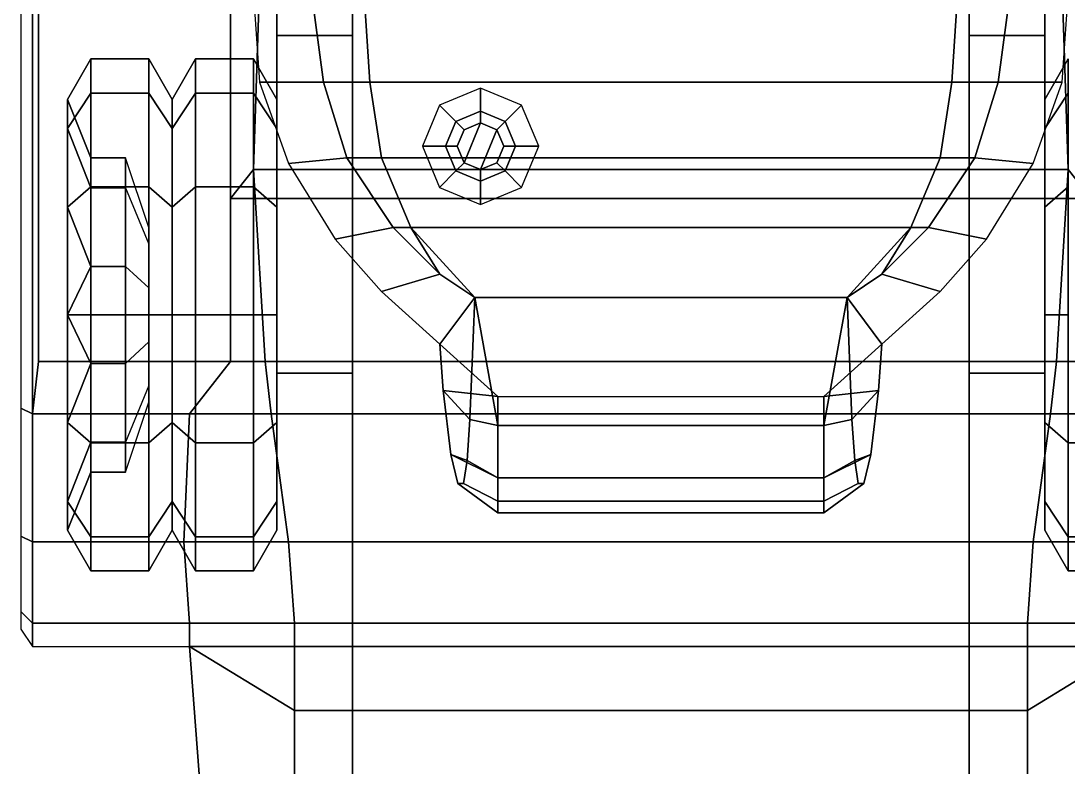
# Model space of a CAD drawing. Header units: millimetres. Extents: x -5 to 5.1, y -6 to 7.
# Drawn here: x -1.1 to 0.7, y 0.043 to 1.325 of the extents above; entities that cross this region are included whole.
import ezdxf

# ---------------------------------------------------------------- set-up
doc = ezdxf.new("R2010")
doc.units = ezdxf.units.MM
doc.header["$MEASUREMENT"] = 0
for name, color, linetype in [('fenders', 6, 'Continuous'), ('lower_hull', 5, 'Continuous'), ('suspension', 6, 'Continuous'), ('turret', 2, 'Continuous'), ('wheels', 2, 'Continuous')]:
    doc.layers.add(name, color=color, linetype=linetype)

msp = doc.modelspace()

# ---------------------------------------------------------------- linework, layer by layer
for points in [[(-1.08, 1.94, 1.14), (-1.08, 0.65, 1.14), (-1.07, 0.74, 1.44), (-1.07, 1.85, 1.44)], [(-1.07, 1.85, 1.44), (-1.07, 0.74, 1.44), (-0.74, 0.74, 1.44), (-0.74, 1.72, 1.44)], [(-0.74, 1.72, 1.44), (-0.74, 1.02, 1.44), (-0.7, 1.07, 1.66), (-0.68, 1.68, 1.66)], [(0.7, 1.07, 1.66), (0.74, 1.02, 1.44), (0.74, 1.72, 1.44), (0.68, 1.68, 1.66)], [(-0.68, 1.68, 1.66), (-0.7, 1.07, 1.66), (0.7, 1.07, 1.66), (0.68, 1.68, 1.66)], [(-0.7, 1.07, 1.66), (-0.74, 1.02, 1.44), (-0.74, 0.74, 1.44), (-0.68, 0.74, 1.66)], [(0.68, 0.74, 1.66), (0.7, 1.07, 1.66), (-0.7, 1.07, 1.66), (-0.68, 0.74, 1.66)], [(0.74, 0.74, 1.44), (0.74, 1.02, 1.44), (0.7, 1.07, 1.66), (0.68, 0.74, 1.66)], [(-1.07, 0.74, 1.44), (-1.08, 0.65, 1.14), (-0.81, 0.65, 1.14), (-0.74, 0.74, 1.44)], [(-0.74, 0.74, 1.44), (-0.81, 0.65, 1.14), (-0.67, 0.65, 1.66), (-0.68, 0.74, 1.66)], [(-0.68, 0.74, 1.66), (-0.67, 0.65, 1.66), (0.67, 0.65, 1.66), (0.68, 0.74, 1.66)], [(0.67, 0.65, 1.66), (0.81, 0.65, 1.14), (0.74, 0.74, 1.44), (0.68, 0.74, 1.66)], [(-0.67, 0.65, 1.66), (-0.81, 0.65, 1.14), (-0.82, 0.43, 0.96), (-0.64, 0.43, 1.79)], [(0.64, 0.43, 1.79), (0.67, 0.65, 1.66), (-0.67, 0.65, 1.66), (-0.64, 0.43, 1.79)], [(0.82, 0.43, 0.96), (0.81, 0.65, 1.14), (0.67, 0.65, 1.66), (0.64, 0.43, 1.79)], [(-0.64, 0.43, 1.79), (-0.82, 0.43, 0.96), (-0.81, 0.29, 0.96), (-0.63, 0.29, 1.83)], [(0.63, 0.29, 1.83), (0.64, 0.43, 1.79), (-0.64, 0.43, 1.79), (-0.63, 0.29, 1.83)], [(0.81, 0.29, 0.96), (0.82, 0.43, 0.96), (0.64, 0.43, 1.79), (0.63, 0.29, 1.83)], [(-0.63, 0.29, 1.83), (-0.81, 0.29, 0.96), (-0.81, 0.25, 0.96), (-0.63, 0.25, 1.83)], [(0.63, 0.25, 1.83), (0.63, 0.29, 1.83), (-0.63, 0.29, 1.83), (-0.63, 0.25, 1.83)], [(0.81, 0.25, 0.96), (0.81, 0.29, 0.96), (0.63, 0.29, 1.83), (0.63, 0.25, 1.83)], [(-0.63, 0.14, 1.83), (-0.81, 0.25, 0.96), (-0.77, -0.28, 0.96), (-0.63, -0.28, 1.79)], [(-0.63, 0.25, 1.83), (-0.81, 0.25, 0.96), (-0.81, 0.25, 0.96), (-0.63, 0.14, 1.83)], [(0.63, 0.14, 1.83), (0.63, 0.25, 1.83), (-0.63, 0.25, 1.83), (-0.63, 0.14, 1.83)], [(0.77, -0.28, 0.96), (0.81, 0.25, 0.96), (0.63, 0.14, 1.83), (0.63, -0.28, 1.79)], [(0.81, 0.25, 0.96), (0.81, 0.25, 0.96), (0.63, 0.25, 1.83), (0.63, 0.14, 1.83)], [(0.63, -0.28, 1.79), (0.63, 0.14, 1.83), (-0.63, 0.14, 1.83), (-0.63, -0.28, 1.79)]]:
    msp.add_3dface(points)
at = {"layer": 'fenders'}
for points in [[(-1.08, 0.65, 1.14), (-1.08, 1.94, 1.14), (-1.1, 1.94, 1.13), (-1.1, 0.66, 1.13)], [(-1.08, 0.43, 0.96), (-1.08, 0.65, 1.14), (-1.1, 0.66, 1.13), (-1.1, 0.44, 0.94)], [(-0.82, 0.43, 0.96), (-0.81, 0.65, 1.14), (-1.08, 0.65, 1.14), (-1.08, 0.43, 0.96)], [(-1.08, 0.29, 0.85), (-1.08, 0.43, 0.96), (-1.1, 0.44, 0.94), (-1.1, 0.31, 0.83)], [(-0.81, 0.29, 0.85), (-0.82, 0.43, 0.96), (-1.08, 0.43, 0.96), (-1.08, 0.29, 0.85)], [(-1.08, 0.25, 0.54), (-1.08, 0.29, 0.85), (-1.1, 0.31, 0.83), (-1.1, 0.28, 0.54)], [(-0.81, 0.25, 0.54), (-0.81, 0.29, 0.85), (-1.08, 0.29, 0.85), (-1.08, 0.25, 0.54)]]:
    msp.add_3dface(points, dxfattribs=at)
at = {"layer": 'lower_hull'}
for points in [[(-0.74, 1.72, 1.14), (-0.53, 1.72, 0.54), (-0.53, 1.02, 0.54), (-0.74, 1.02, 1.14)], [(-0.53, 1.02, 0.54), (-0.53, 1.72, 0.54), (0.53, 1.72, 0.54), (0.53, 1.02, 0.54)], [(0.53, 1.02, 0.54), (0.53, 1.72, 0.54), (0.74, 1.72, 1.14), (0.74, 1.02, 1.14)], [(-0.74, 1.02, 1.14), (-0.53, 1.02, 0.54), (-0.53, 0.74, 0.54), (-0.74, 0.74, 1.14)], [(-0.53, 0.74, 0.54), (-0.53, 1.02, 0.54), (0.53, 1.02, 0.54), (0.53, 0.74, 0.54)], [(0.53, 0.74, 0.54), (0.53, 1.02, 0.54), (0.74, 1.02, 1.14), (0.74, 0.74, 1.14)], [(-0.53, 0.74, 0.54), (-0.53, 0.65, 0.54), (-0.81, 0.65, 1.14), (-0.74, 0.74, 1.14)], [(0.53, 0.74, 0.54), (0.53, 0.65, 0.54), (-0.53, 0.65, 0.54), (-0.53, 0.74, 0.54)], [(0.81, 0.65, 1.14), (0.53, 0.65, 0.54), (0.53, 0.74, 0.54), (0.74, 0.74, 1.14)], [(-0.81, 0.65, 1.14), (-0.53, 0.65, 0.54), (-0.53, 0.43, 0.54), (-0.82, 0.43, 0.96)], [(-0.53, 0.43, 0.54), (-0.53, 0.65, 0.54), (0.53, 0.65, 0.54), (0.53, 0.43, 0.54)], [(0.53, 0.43, 0.54), (0.53, 0.65, 0.54), (0.81, 0.65, 1.14), (0.82, 0.43, 0.96)], [(-0.82, 0.43, 0.96), (-0.53, 0.43, 0.54), (-0.53, 0.29, 0.54), (-0.81, 0.29, 0.96)], [(-0.53, 0.29, 0.54), (-0.53, 0.43, 0.54), (0.53, 0.43, 0.54), (0.53, 0.29, 0.54)], [(0.53, 0.29, 0.54), (0.53, 0.43, 0.54), (0.82, 0.43, 0.96), (0.81, 0.29, 0.96)], [(-0.81, 0.29, 0.96), (-0.53, 0.29, 0.54), (-0.53, 0.25, 0.54), (-0.81, 0.25, 0.96)], [(-0.53, 0.25, 0.54), (-0.53, 0.29, 0.54), (0.53, 0.29, 0.54), (0.53, 0.25, 0.54)], [(0.53, 0.25, 0.54), (0.53, 0.29, 0.54), (0.81, 0.29, 0.96), (0.81, 0.25, 0.96)], [(-0.81, 0.25, 0.96), (-0.53, 0.25, 0.54), (-0.53, -0.28, 0.46), (-0.77, -0.28, 0.96)], [(-0.53, -0.28, 0.46), (-0.53, 0.25, 0.54), (0.53, 0.25, 0.54), (0.53, -0.28, 0.46)], [(0.53, -0.28, 0.46), (0.53, 0.25, 0.54), (0.81, 0.25, 0.96), (0.77, -0.28, 0.96)]]:
    msp.add_3dface(points, dxfattribs=at)
at = {"layer": 'suspension'}
for points in [[(-0.53, 1.3, 0.63), (-0.53, 1.88, 0.48), (-0.66, 1.88, 0.48), (-0.66, 1.3, 0.63)], [(-0.66, 1.88, 0.48), (-0.66, 1.88, 0.37), (-0.66, 1.3, 0.33), (-0.66, 1.3, 0.63)], [(-0.66, 1.3, 0.33), (-0.66, 1.88, 0.37), (-0.53, 1.88, 0.37), (-0.53, 1.3, 0.33)], [(0.66, 1.3, 0.63), (0.66, 1.88, 0.48), (0.53, 1.88, 0.48), (0.53, 1.3, 0.63)], [(0.53, 1.3, 0.33), (0.53, 1.88, 0.37), (0.66, 1.88, 0.37), (0.66, 1.3, 0.33)], [(0.66, 1.3, 0.33), (0.66, 1.88, 0.37), (0.66, 1.88, 0.48), (0.66, 1.3, 0.63)], [(-0.66, 1.3, 0.63), (-0.66, 0.72, 0.48), (-0.53, 0.72, 0.48), (-0.53, 1.3, 0.63)], [(-0.66, 1.3, 0.33), (-0.66, 0.72, 0.37), (-0.66, 0.72, 0.48), (-0.66, 1.3, 0.63)], [(-0.53, 1.3, 0.33), (-0.53, 0.72, 0.37), (-0.66, 0.72, 0.37), (-0.66, 1.3, 0.33)], [(0.66, 1.3, 0.33), (0.66, 0.72, 0.37), (0.53, 0.72, 0.37), (0.53, 1.3, 0.33)], [(0.53, 1.3, 0.63), (0.53, 0.72, 0.48), (0.66, 0.72, 0.48), (0.66, 1.3, 0.63)], [(0.66, 0.72, 0.48), (0.66, 0.72, 0.37), (0.66, 1.3, 0.33), (0.66, 1.3, 0.63)], [(-0.66, 0.72, 0.48), (-0.66, 0.72, 0.37), (-0.53, 0.72, 0.37), (-0.53, 0.72, 0.48)], [(0.53, 0.72, 0.48), (0.53, 0.72, 0.37), (0.66, 0.72, 0.37), (0.66, 0.72, 0.48)]]:
    msp.add_3dface(points, dxfattribs=at)
at = {"layer": 'turret'}
for points in [[(-0.6, 1.37, 2.16), (-0.7, 1.37, 1.66), (-0.69, 1.22, 1.66), (-0.58, 1.22, 2.16)], [(-0.51, 1.37, 2.25), (-0.6, 1.37, 2.16), (-0.58, 1.22, 2.16), (-0.5, 1.22, 2.23)], [(-0.5, 1.22, 2.23), (0.5, 1.22, 2.23), (0.51, 1.37, 2.25), (-0.51, 1.37, 2.25)], [(0.5, 1.22, 2.23), (0.58, 1.22, 2.16), (0.6, 1.37, 2.16), (0.51, 1.37, 2.25)], [(0.58, 1.22, 2.16), (0.69, 1.22, 1.66), (0.7, 1.37, 1.66), (0.6, 1.37, 2.16)], [(-0.58, 1.22, 2.16), (-0.69, 1.22, 1.66), (-0.64, 1.08, 1.66), (-0.54, 1.09, 2.16)], [(-0.5, 1.22, 2.23), (-0.58, 1.22, 2.16), (-0.54, 1.09, 2.16), (-0.48, 1.09, 2.2)], [(-0.48, 1.09, 2.2), (0.48, 1.09, 2.2), (0.5, 1.22, 2.23), (-0.5, 1.22, 2.23)], [(-0.31, 1.21, 2.22), (-0.3807, 1.1807, 2.22), (-0.3524, 1.1524, 2.25), (-0.31, 1.17, 2.25)], [(-0.2393, 1.1807, 2.22), (-0.31, 1.21, 2.22), (-0.31, 1.17, 2.25), (-0.2676, 1.1524, 2.25)], [(0.48, 1.09, 2.2), (0.54, 1.09, 2.16), (0.58, 1.22, 2.16), (0.5, 1.22, 2.23)], [(0.54, 1.09, 2.16), (0.64, 1.08, 1.66), (0.69, 1.22, 1.66), (0.58, 1.22, 2.16)], [(-0.3807, 1.1807, 2.22), (-0.41, 1.11, 2.2), (-0.37, 1.11, 2.25), (-0.3524, 1.1524, 2.25)], [(-0.21, 1.11, 2.2), (-0.2393, 1.1807, 2.22), (-0.2676, 1.1524, 2.25), (-0.25, 1.11, 2.25)], [(-0.3524, 1.1524, 2.25), (-0.37, 1.11, 2.25), (-0.37, 1.11, 2.28), (-0.3524, 1.1524, 2.28)], [(-0.3524, 1.1524, 2.45), (-0.37, 1.11, 2.45), (-0.37, 1.11, 2.53), (-0.3524, 1.1524, 2.53)], [(-0.3383, 1.1383, 2.43), (-0.35, 1.11, 2.43), (-0.37, 1.11, 2.45), (-0.3524, 1.1524, 2.45)], [(-0.3524, 1.1524, 2.28), (-0.37, 1.11, 2.28), (-0.35, 1.11, 2.3), (-0.3383, 1.1383, 2.3)], [(-0.35, 1.11, 2.55), (-0.3383, 1.1383, 2.55), (-0.3524, 1.1524, 2.53), (-0.37, 1.11, 2.53)], [(-0.31, 1.17, 2.25), (-0.3524, 1.1524, 2.25), (-0.3524, 1.1524, 2.28), (-0.31, 1.17, 2.28)], [(-0.31, 1.17, 2.45), (-0.3524, 1.1524, 2.45), (-0.3524, 1.1524, 2.53), (-0.31, 1.17, 2.53)], [(-0.31, 1.15, 2.43), (-0.3383, 1.1383, 2.43), (-0.3524, 1.1524, 2.45), (-0.31, 1.17, 2.45)], [(-0.31, 1.17, 2.28), (-0.3524, 1.1524, 2.28), (-0.3383, 1.1383, 2.3), (-0.31, 1.15, 2.3)], [(-0.3383, 1.1383, 2.55), (-0.31, 1.15, 2.55), (-0.31, 1.17, 2.53), (-0.3524, 1.1524, 2.53)], [(-0.2676, 1.1524, 2.25), (-0.31, 1.17, 2.25), (-0.31, 1.17, 2.28), (-0.2676, 1.1524, 2.28)], [(-0.2676, 1.1524, 2.45), (-0.31, 1.17, 2.45), (-0.31, 1.17, 2.53), (-0.2676, 1.1524, 2.53)], [(-0.2817, 1.1383, 2.43), (-0.31, 1.15, 2.43), (-0.31, 1.17, 2.45), (-0.2676, 1.1524, 2.45)], [(-0.2676, 1.1524, 2.28), (-0.31, 1.17, 2.28), (-0.31, 1.15, 2.3), (-0.2817, 1.1383, 2.3)], [(-0.31, 1.15, 2.55), (-0.2817, 1.1383, 2.55), (-0.2676, 1.1524, 2.53), (-0.31, 1.17, 2.53)], [(-0.27, 1.11, 2.43), (-0.2817, 1.1383, 2.43), (-0.2676, 1.1524, 2.45), (-0.25, 1.11, 2.45)], [(-0.25, 1.11, 2.28), (-0.2676, 1.1524, 2.28), (-0.2817, 1.1383, 2.3), (-0.27, 1.11, 2.3)], [(-0.2817, 1.1383, 2.55), (-0.27, 1.11, 2.55), (-0.25, 1.11, 2.53), (-0.2676, 1.1524, 2.53)], [(-0.25, 1.11, 2.25), (-0.2676, 1.1524, 2.25), (-0.2676, 1.1524, 2.28), (-0.25, 1.11, 2.28)], [(-0.25, 1.11, 2.45), (-0.2676, 1.1524, 2.45), (-0.2676, 1.1524, 2.53), (-0.25, 1.11, 2.53)], [(-0.35, 1.11, 2.55), (-0.3383, 1.0817, 2.55), (-0.31, 1.15, 2.55), (-0.3383, 1.1383, 2.55)], [(-0.3383, 1.1383, 2.3), (-0.35, 1.11, 2.3), (-0.35, 1.11, 2.43), (-0.3383, 1.1383, 2.43)], [(-0.31, 1.15, 2.3), (-0.3383, 1.1383, 2.3), (-0.3383, 1.1383, 2.43), (-0.31, 1.15, 2.43)], [(-0.3383, 1.0817, 2.55), (-0.31, 1.07, 2.55), (-0.2817, 1.1383, 2.55), (-0.31, 1.15, 2.55)], [(-0.2817, 1.1383, 2.3), (-0.31, 1.15, 2.3), (-0.31, 1.15, 2.43), (-0.2817, 1.1383, 2.43)], [(-0.31, 1.07, 2.55), (-0.2817, 1.0817, 2.55), (-0.27, 1.11, 2.55), (-0.2817, 1.1383, 2.55)], [(-0.27, 1.11, 2.3), (-0.2817, 1.1383, 2.3), (-0.2817, 1.1383, 2.43), (-0.27, 1.11, 2.43)], [(-0.41, 1.11, 2.2), (-0.3807, 1.0393, 2.19), (-0.3524, 1.0676, 2.25), (-0.37, 1.11, 2.25)], [(-0.37, 1.11, 2.25), (-0.3524, 1.0676, 2.25), (-0.3524, 1.0676, 2.28), (-0.37, 1.11, 2.28)], [(-0.37, 1.11, 2.45), (-0.3524, 1.0676, 2.45), (-0.3524, 1.0676, 2.53), (-0.37, 1.11, 2.53)], [(-0.35, 1.11, 2.43), (-0.3383, 1.0817, 2.43), (-0.3524, 1.0676, 2.45), (-0.37, 1.11, 2.45)], [(-0.37, 1.11, 2.28), (-0.3524, 1.0676, 2.28), (-0.3383, 1.0817, 2.3), (-0.35, 1.11, 2.3)], [(-0.3383, 1.0817, 2.55), (-0.35, 1.11, 2.55), (-0.37, 1.11, 2.53), (-0.3524, 1.0676, 2.53)], [(-0.35, 1.11, 2.3), (-0.3383, 1.0817, 2.3), (-0.3383, 1.0817, 2.43), (-0.35, 1.11, 2.43)], [(-0.2817, 1.0817, 2.43), (-0.27, 1.11, 2.43), (-0.25, 1.11, 2.45), (-0.2676, 1.0676, 2.45)], [(-0.2817, 1.0817, 2.3), (-0.27, 1.11, 2.3), (-0.27, 1.11, 2.43), (-0.2817, 1.0817, 2.43)], [(-0.2676, 1.0676, 2.28), (-0.25, 1.11, 2.28), (-0.27, 1.11, 2.3), (-0.2817, 1.0817, 2.3)], [(-0.27, 1.11, 2.55), (-0.2817, 1.0817, 2.55), (-0.2676, 1.0676, 2.53), (-0.25, 1.11, 2.53)], [(-0.2676, 1.0676, 2.25), (-0.25, 1.11, 2.25), (-0.25, 1.11, 2.28), (-0.2676, 1.0676, 2.28)], [(-0.2393, 1.0393, 2.19), (-0.21, 1.11, 2.2), (-0.25, 1.11, 2.25), (-0.2676, 1.0676, 2.25)], [(-0.2676, 1.0676, 2.45), (-0.25, 1.11, 2.45), (-0.25, 1.11, 2.53), (-0.2676, 1.0676, 2.53)], [(-0.54, 1.09, 2.16), (-0.64, 1.08, 1.66), (-0.56, 0.95, 1.66), (-0.46, 0.97, 2.16)], [(-0.48, 1.09, 2.2), (-0.54, 1.09, 2.16), (-0.46, 0.97, 2.16), (-0.43, 0.97, 2.18)], [(-0.43, 0.97, 2.18), (0.43, 0.97, 2.18), (0.48, 1.09, 2.2), (-0.48, 1.09, 2.2)], [(-0.3383, 1.0817, 2.43), (-0.31, 1.07, 2.43), (-0.31, 1.05, 2.45), (-0.3524, 1.0676, 2.45)], [(-0.3524, 1.0676, 2.28), (-0.31, 1.05, 2.28), (-0.31, 1.07, 2.3), (-0.3383, 1.0817, 2.3)], [(-0.31, 1.07, 2.55), (-0.3383, 1.0817, 2.55), (-0.3524, 1.0676, 2.53), (-0.31, 1.05, 2.53)], [(-0.3383, 1.0817, 2.3), (-0.31, 1.07, 2.3), (-0.31, 1.07, 2.43), (-0.3383, 1.0817, 2.43)], [(-0.31, 1.07, 2.43), (-0.2817, 1.0817, 2.43), (-0.2676, 1.0676, 2.45), (-0.31, 1.05, 2.45)], [(-0.31, 1.07, 2.3), (-0.2817, 1.0817, 2.3), (-0.2817, 1.0817, 2.43), (-0.31, 1.07, 2.43)], [(-0.31, 1.05, 2.28), (-0.2676, 1.0676, 2.28), (-0.2817, 1.0817, 2.3), (-0.31, 1.07, 2.3)], [(-0.2817, 1.0817, 2.55), (-0.31, 1.07, 2.55), (-0.31, 1.05, 2.53), (-0.2676, 1.0676, 2.53)], [(0.43, 0.97, 2.18), (0.46, 0.97, 2.16), (0.54, 1.09, 2.16), (0.48, 1.09, 2.2)], [(0.46, 0.97, 2.16), (0.56, 0.95, 1.66), (0.64, 1.08, 1.66), (0.54, 1.09, 2.16)], [(-0.3807, 1.0393, 2.19), (-0.31, 1.01, 2.18), (-0.31, 1.05, 2.25), (-0.3524, 1.0676, 2.25)], [(-0.3524, 1.0676, 2.25), (-0.31, 1.05, 2.25), (-0.31, 1.05, 2.28), (-0.3524, 1.0676, 2.28)], [(-0.3524, 1.0676, 2.45), (-0.31, 1.05, 2.45), (-0.31, 1.05, 2.53), (-0.3524, 1.0676, 2.53)], [(-0.31, 1.05, 2.25), (-0.2676, 1.0676, 2.25), (-0.2676, 1.0676, 2.28), (-0.31, 1.05, 2.28)], [(-0.31, 1.01, 2.18), (-0.2393, 1.0393, 2.19), (-0.2676, 1.0676, 2.25), (-0.31, 1.05, 2.25)], [(-0.31, 1.05, 2.45), (-0.2676, 1.0676, 2.45), (-0.2676, 1.0676, 2.53), (-0.31, 1.05, 2.53)], [(-0.46, 0.97, 2.16), (-0.56, 0.95, 1.66), (-0.48, 0.86, 1.66), (-0.38, 0.89, 2.16)], [(-0.43, 0.97, 2.18), (-0.46, 0.97, 2.16), (-0.38, 0.89, 2.16)], [(-0.43, 0.97, 2.18), (-0.38, 0.89, 2.16), (-0.32, 0.85, 2.16)], [(-0.32, 0.85, 2.16), (0.32, 0.85, 2.16), (0.43, 0.97, 2.18), (-0.43, 0.97, 2.18)], [(0.32, 0.85, 2.16), (0.32, 0.85, 2.16), (0.38, 0.89, 2.16), (0.43, 0.97, 2.18)], [(0.38, 0.89, 2.16), (0.48, 0.86, 1.66), (0.56, 0.95, 1.66), (0.46, 0.97, 2.16)], [(0.43, 0.97, 2.18), (0.38, 0.89, 2.16), (0.46, 0.97, 2.16), (0.43, 0.97, 2.18)], [(-0.38, 0.89, 2.16), (-0.48, 0.86, 1.66), (-0.38, 0.77, 1.66), (-0.32, 0.85, 2.16)], [(0.32, 0.85, 2.16), (0.38, 0.77, 1.66), (0.48, 0.86, 1.66), (0.38, 0.89, 2.16)], [(-0.32, 0.85, 2.16), (-0.38, 0.77, 1.66), (-0.374, 0.69, 1.71), (-0.3284, 0.64, 2.09)], [(-0.3284, 0.64, 2.09), (-0.28, 0.63, 2.14), (-0.32, 0.85, 2.16)], [(-0.28, 0.63, 2.14), (0.28, 0.63, 2.14), (0.32, 0.85, 2.16), (-0.32, 0.85, 2.16)], [(0.28, 0.63, 2.14), (0.3284, 0.64, 2.09), (0.32, 0.85, 2.16)], [(0.3284, 0.64, 2.09), (0.374, 0.69, 1.71), (0.38, 0.77, 1.66), (0.32, 0.85, 2.16)], [(-0.38, 0.77, 1.66), (-0.38, 0.77, 1.66), (-0.28, 0.68, 1.66), (-0.374, 0.69, 1.71)], [(0.38, 0.77, 1.66), (0.38, 0.77, 1.66), (0.374, 0.69, 1.71), (0.28, 0.68, 1.66)], [(-0.3284, 0.64, 2.09), (-0.374, 0.69, 1.71), (-0.3608, 0.58, 1.82), (-0.3332, 0.57, 2.05)], [(-0.374, 0.69, 1.71), (-0.28, 0.68, 1.66), (-0.28, 0.54, 1.81), (-0.3608, 0.58, 1.82)], [(0.28, 0.68, 1.66), (0.374, 0.69, 1.71), (0.3608, 0.58, 1.82), (0.28, 0.54, 1.81)], [(0.3332, 0.57, 2.05), (0.3608, 0.58, 1.82), (0.374, 0.69, 1.71), (0.3284, 0.64, 2.09)], [(-0.28, 0.68, 1.66), (0.28, 0.68, 1.66), (0.28, 0.54, 1.81), (-0.28, 0.54, 1.81)], [(-0.3332, 0.57, 2.05), (-0.28, 0.54, 2.09), (-0.28, 0.63, 2.14), (-0.3284, 0.64, 2.09)], [(0.28, 0.54, 2.09), (0.3332, 0.57, 2.05), (0.3284, 0.64, 2.09), (0.28, 0.63, 2.14)], [(-0.28, 0.54, 2.09), (0.28, 0.54, 2.09), (0.28, 0.63, 2.14), (-0.28, 0.63, 2.14)], [(-0.3332, 0.57, 2.05), (-0.3608, 0.58, 1.82), (-0.3488, 0.53, 1.92), (-0.3392, 0.53, 2)], [(-0.3608, 0.58, 1.82), (-0.28, 0.54, 1.81), (-0.28, 0.48, 1.92), (-0.3488, 0.53, 1.92)], [(0.28, 0.54, 1.81), (0.3608, 0.58, 1.82), (0.3488, 0.53, 1.92), (0.28, 0.48, 1.92)], [(0.3392, 0.53, 2), (0.3488, 0.53, 1.92), (0.3608, 0.58, 1.82), (0.3332, 0.57, 2.05)], [(-0.3392, 0.53, 2), (-0.28, 0.5, 2.03), (-0.28, 0.54, 2.09), (-0.3332, 0.57, 2.05)], [(0.28, 0.5, 2.03), (0.3392, 0.53, 2), (0.3332, 0.57, 2.05), (0.28, 0.54, 2.09)], [(-0.28, 0.5, 2.03), (0.28, 0.5, 2.03), (0.28, 0.54, 2.09), (-0.28, 0.54, 2.09)], [(-0.28, 0.54, 1.81), (0.28, 0.54, 1.81), (0.28, 0.48, 1.92), (-0.28, 0.48, 1.92)], [(-0.3488, 0.53, 1.92), (-0.28, 0.48, 1.92), (-0.28, 0.5, 2.03), (-0.3392, 0.53, 2)], [(0.28, 0.48, 1.92), (0.3488, 0.53, 1.92), (0.3392, 0.53, 2), (0.28, 0.5, 2.03)], [(-0.28, 0.48, 1.92), (0.28, 0.48, 1.92), (0.28, 0.5, 2.03), (-0.28, 0.5, 2.03)]]:
    msp.add_3dface(points, dxfattribs=at)
at = {"layer": 'wheels'}
for points in [[(-0.98, 1.2011, 0.66), (-0.98, 1.26, 0.44), (-1.02, 1.19, 0.44), (-1.02, 1.1404, 0.625)], [(-0.98, 1.26, 0.44), (-0.98, 1.2011, 0.22), (-1.02, 1.1404, 0.255), (-1.02, 1.19, 0.44)], [(-0.88, 1.2011, 0.66), (-0.88, 1.26, 0.44), (-0.98, 1.26, 0.44), (-0.98, 1.2011, 0.66)], [(-0.88, 1.26, 0.44), (-0.88, 1.2011, 0.22), (-0.98, 1.2011, 0.22), (-0.98, 1.26, 0.44)], [(-0.88, 1.26, 0.44), (-0.88, 1.2011, 0.66), (-0.84, 1.1404, 0.625), (-0.84, 1.19, 0.44)], [(-0.88, 1.2011, 0.22), (-0.88, 1.26, 0.44), (-0.84, 1.19, 0.44), (-0.84, 1.1404, 0.255)], [(-0.8, 1.2011, 0.66), (-0.8, 1.26, 0.44), (-0.84, 1.19, 0.44), (-0.84, 1.1404, 0.625)], [(-0.8, 1.26, 0.44), (-0.8, 1.2011, 0.22), (-0.84, 1.1404, 0.255), (-0.84, 1.19, 0.44)], [(-0.8, 1.26, 0.44), (-0.8, 1.2011, 0.66), (-0.7, 1.2011, 0.66), (-0.7, 1.26, 0.44)], [(-0.8, 1.2011, 0.22), (-0.8, 1.26, 0.44), (-0.7, 1.26, 0.44), (-0.7, 1.2011, 0.22)], [(-0.7, 1.26, 0.44), (-0.7, 1.2011, 0.66), (-0.66, 1.1404, 0.625), (-0.66, 1.19, 0.44)], [(-0.7, 1.2011, 0.22), (-0.7, 1.26, 0.44), (-0.66, 1.19, 0.44), (-0.66, 1.1404, 0.255)], [(0.7, 1.2011, 0.66), (0.7, 1.26, 0.44), (0.66, 1.19, 0.44), (0.66, 1.1404, 0.625)], [(0.7, 1.26, 0.44), (0.7, 1.2011, 0.22), (0.66, 1.1404, 0.255), (0.66, 1.19, 0.44)], [(-0.98, 1.2011, 0.22), (-0.98, 1.04, 0.0589), (-1.02, 1.005, 0.1196), (-1.02, 1.1404, 0.255)], [(-0.98, 1.04, 0.8211), (-0.98, 1.2011, 0.66), (-1.02, 1.1404, 0.625), (-1.02, 1.005, 0.7604)], [(-1.02, 1.1404, 0.625), (-1.02, 1.19, 0.44), (-0.98, 1.09, 0.44), (-0.98, 1.0384, 0.5987)], [(-1.02, 1.19, 0.44), (-1.02, 1.1404, 0.255), (-0.98, 1.0384, 0.2813), (-0.98, 1.09, 0.44)], [(-0.88, 1.2011, 0.22), (-0.88, 1.04, 0.0589), (-0.98, 1.04, 0.0589), (-0.98, 1.2011, 0.22)], [(-0.88, 1.04, 0.8211), (-0.88, 1.2011, 0.66), (-0.98, 1.2011, 0.66), (-0.98, 1.04, 0.8211)], [(-0.88, 1.04, 0.0589), (-0.88, 1.2011, 0.22), (-0.84, 1.1404, 0.255), (-0.84, 1.005, 0.1196)], [(-0.88, 1.2011, 0.66), (-0.88, 1.04, 0.8211), (-0.84, 1.005, 0.7604), (-0.84, 1.1404, 0.625)], [(-0.8, 1.2011, 0.22), (-0.8, 1.04, 0.0589), (-0.84, 1.005, 0.1196), (-0.84, 1.1404, 0.255)], [(-0.8, 1.04, 0.8211), (-0.8, 1.2011, 0.66), (-0.84, 1.1404, 0.625), (-0.84, 1.005, 0.7604)], [(-0.8, 1.04, 0.0589), (-0.8, 1.2011, 0.22), (-0.7, 1.2011, 0.22), (-0.7, 1.04, 0.0589)], [(-0.8, 1.2011, 0.66), (-0.8, 1.04, 0.8211), (-0.7, 1.04, 0.8211), (-0.7, 1.2011, 0.66)], [(-0.7, 1.04, 0.0589), (-0.7, 1.2011, 0.22), (-0.66, 1.1404, 0.255), (-0.66, 1.005, 0.1196)], [(-0.7, 1.2011, 0.66), (-0.7, 1.04, 0.8211), (-0.66, 1.005, 0.7604), (-0.66, 1.1404, 0.625)], [(-0.66, 1.1404, 0.625), (-0.66, 0.635, 0.1196), (-0.66, 0.82, 0.07), (-0.66, 1.19, 0.44)], [(-0.66, 1.19, 0.44), (-0.66, 0.82, 0.07), (-0.66, 1.005, 0.1196), (-0.66, 1.1404, 0.255)], [(0.7, 1.2011, 0.22), (0.7, 1.04, 0.0589), (0.66, 1.005, 0.1196), (0.66, 1.1404, 0.255)], [(0.7, 1.04, 0.8211), (0.7, 1.2011, 0.66), (0.66, 1.1404, 0.625), (0.66, 1.005, 0.7604)], [(0.66, 1.005, 0.7604), (0.66, 1.1404, 0.625), (0.66, 1.19, 0.44), (0.66, 0.82, 0.81)], [(0.66, 0.82, 0.81), (0.66, 1.19, 0.44), (0.66, 1.1404, 0.255), (0.66, 0.635, 0.7604)], [(-1.02, 1.1404, 0.255), (-1.02, 1.005, 0.1196), (-0.98, 0.9034, 0.1832), (-0.98, 1.0384, 0.2813)], [(-1.02, 1.005, 0.7604), (-1.02, 1.1404, 0.625), (-0.98, 1.0384, 0.5987), (-0.98, 0.9034, 0.6968)], [(-0.66, 1.005, 0.7604), (-0.66, 0.4996, 0.255), (-0.66, 0.635, 0.1196), (-0.66, 1.1404, 0.625)], [(0.66, 0.635, 0.7604), (0.66, 1.1404, 0.255), (0.66, 1.005, 0.1196), (0.66, 0.4996, 0.625)], [(-0.92, 1.09, 0.44), (-0.92, 1.0384, 0.5987), (-0.98, 1.0384, 0.5987), (-0.98, 1.09, 0.44)], [(-0.92, 1.0384, 0.2813), (-0.92, 1.09, 0.44), (-0.98, 1.09, 0.44), (-0.98, 1.0384, 0.2813)], [(-0.92, 1.09, 0.44), (-0.92, 1.0384, 0.2813), (-0.88, 0.9414, 0.3518), (-0.88, 0.97, 0.44)], [(-0.98, 1.04, 0.0589), (-0.98, 0.82), (-1.02, 0.82, 0.07), (-1.02, 1.005, 0.1196)], [(-0.98, 0.82, 0.88), (-0.98, 1.04, 0.8211), (-1.02, 1.005, 0.7604), (-1.02, 0.82, 0.81)], [(-0.88, 1.04, 0.0589), (-0.88, 0.82), (-0.98, 0.82), (-0.98, 1.04, 0.0589)], [(-0.88, 0.82, 0.88), (-0.88, 1.04, 0.8211), (-0.98, 1.04, 0.8211), (-0.98, 0.82, 0.88)], [(-0.92, 0.9034, 0.1832), (-0.92, 1.0384, 0.2813), (-0.98, 1.0384, 0.2813), (-0.98, 0.9034, 0.1832)], [(-0.92, 1.0384, 0.5987), (-0.92, 0.9034, 0.6968), (-0.98, 0.9034, 0.6968), (-0.98, 1.0384, 0.5987)], [(-0.92, 0.9034, 0.6968), (-0.92, 1.0384, 0.5987), (-0.88, 0.9414, 0.5282), (-0.88, 0.8664, 0.5827)], [(-0.88, 0.82), (-0.88, 1.04, 0.0589), (-0.84, 1.005, 0.1196), (-0.84, 0.82, 0.07)], [(-0.88, 1.04, 0.8211), (-0.88, 0.82, 0.88), (-0.84, 0.82, 0.81), (-0.84, 1.005, 0.7604)], [(-0.8, 1.04, 0.0589), (-0.8, 0.82), (-0.84, 0.82, 0.07), (-0.84, 1.005, 0.1196)], [(-0.8, 0.82, 0.88), (-0.8, 1.04, 0.8211), (-0.84, 1.005, 0.7604), (-0.84, 0.82, 0.81)], [(-0.8, 0.82), (-0.8, 1.04, 0.0589), (-0.7, 1.04, 0.0589), (-0.7, 0.82)], [(-0.8, 1.04, 0.8211), (-0.8, 0.82, 0.88), (-0.7, 0.82, 0.88), (-0.7, 1.04, 0.8211)], [(-0.7, 0.82), (-0.7, 1.04, 0.0589), (-0.66, 1.005, 0.1196), (-0.66, 0.82, 0.07)], [(-0.7, 1.04, 0.8211), (-0.7, 0.82, 0.88), (-0.66, 0.82, 0.81), (-0.66, 1.005, 0.7604)], [(0.7, 1.04, 0.0589), (0.7, 0.82), (0.66, 0.82, 0.07), (0.66, 1.005, 0.1196)], [(0.7, 0.82, 0.88), (0.7, 1.04, 0.8211), (0.66, 1.005, 0.7604), (0.66, 0.82, 0.81)], [(-1.02, 1.005, 0.1196), (-1.02, 0.82, 0.07), (-0.98, 0.7366, 0.1832), (-0.98, 0.9034, 0.1832)], [(-1.02, 0.82, 0.81), (-1.02, 1.005, 0.7604), (-0.98, 0.9034, 0.6968)], [(-0.66, 0.82, 0.81), (-0.66, 0.45, 0.44), (-0.66, 0.4996, 0.255), (-0.66, 1.005, 0.7604)], [(0.66, 0.4996, 0.625), (0.66, 1.005, 0.1196), (0.66, 0.82, 0.07), (0.66, 0.45, 0.44)], [(-0.88, 0.8664, 0.5827), (-0.88, 0.9414, 0.5282), (-0.88, 0.97, 0.44), (-0.88, 0.7736, 0.5827)], [(-0.88, 0.7736, 0.5827), (-0.88, 0.97, 0.44), (-0.88, 0.9414, 0.3518), (-0.88, 0.6986, 0.5282)], [(-0.88, 0.6986, 0.5282), (-0.88, 0.9414, 0.3518), (-0.88, 0.8664, 0.2973), (-0.88, 0.67, 0.44)], [(-1.02, 0.635, 0.7604), (-1.02, 0.82, 0.81), (-0.98, 0.9034, 0.6968), (-0.98, 0.7366, 0.6968)], [(-0.92, 0.7366, 0.1832), (-0.92, 0.9034, 0.1832), (-0.98, 0.9034, 0.1832), (-0.98, 0.7366, 0.1832)], [(-0.92, 0.9034, 0.6968), (-0.92, 0.7366, 0.6968), (-0.98, 0.7366, 0.6968), (-0.98, 0.9034, 0.6968)], [(-0.92, 0.9034, 0.1832), (-0.92, 0.7366, 0.1832), (-0.88, 0.7736, 0.2973), (-0.88, 0.8664, 0.2973)], [(-0.88, 0.67, 0.44), (-0.88, 0.8664, 0.2973), (-0.88, 0.7736, 0.2973), (-0.88, 0.6986, 0.3518)], [(-0.98, 0.82), (-0.98, 0.6, 0.0589), (-1.02, 0.635, 0.1196), (-1.02, 0.82, 0.07)], [(-1.02, 0.82, 0.07), (-1.02, 0.635, 0.1196), (-0.98, 0.7366, 0.1832)], [(-0.98, 0.6, 0.8211), (-0.98, 0.82, 0.88), (-1.02, 0.82, 0.81), (-1.02, 0.635, 0.7604)], [(-0.88, 0.82), (-0.88, 0.6, 0.0589), (-0.98, 0.6, 0.0589), (-0.98, 0.82)], [(-0.88, 0.6, 0.8211), (-0.88, 0.82, 0.88), (-0.98, 0.82, 0.88), (-0.98, 0.6, 0.8211)], [(-0.88, 0.6, 0.0589), (-0.88, 0.82), (-0.84, 0.82, 0.07), (-0.84, 0.635, 0.1196)], [(-0.88, 0.82, 0.88), (-0.88, 0.6, 0.8211), (-0.84, 0.635, 0.7604), (-0.84, 0.82, 0.81)], [(-0.8, 0.82), (-0.8, 0.6, 0.0589), (-0.84, 0.635, 0.1196), (-0.84, 0.82, 0.07)], [(-0.8, 0.6, 0.8211), (-0.8, 0.82, 0.88), (-0.84, 0.82, 0.81), (-0.84, 0.635, 0.7604)], [(-0.8, 0.6, 0.0589), (-0.8, 0.82), (-0.7, 0.82), (-0.7, 0.6, 0.0589)], [(-0.8, 0.82, 0.88), (-0.8, 0.6, 0.8211), (-0.7, 0.6, 0.8211), (-0.7, 0.82, 0.88)], [(-0.7, 0.6, 0.0589), (-0.7, 0.82), (-0.66, 0.82, 0.07), (-0.66, 0.635, 0.1196)], [(-0.7, 0.82, 0.88), (-0.7, 0.6, 0.8211), (-0.66, 0.635, 0.7604), (-0.66, 0.82, 0.81)], [(-0.66, 0.635, 0.7604), (-0.66, 0.4996, 0.625), (-0.66, 0.45, 0.44), (-0.66, 0.82, 0.81)], [(0.7, 0.82), (0.7, 0.6, 0.0589), (0.66, 0.635, 0.1196), (0.66, 0.82, 0.07)], [(0.66, 0.45, 0.44), (0.66, 0.82, 0.07), (0.66, 0.635, 0.1196), (0.66, 0.4996, 0.255)], [(0.7, 0.6, 0.8211), (0.7, 0.82, 0.88), (0.66, 0.82, 0.81), (0.66, 0.635, 0.7604)], [(-0.92, 0.6016, 0.5987), (-0.92, 0.7366, 0.6968), (-0.88, 0.7736, 0.5827), (-0.88, 0.6986, 0.5282)], [(-1.02, 0.635, 0.1196), (-1.02, 0.4996, 0.255), (-0.98, 0.6016, 0.2813), (-0.98, 0.7366, 0.1832)], [(-1.02, 0.4996, 0.625), (-1.02, 0.635, 0.7604), (-0.98, 0.7366, 0.6968), (-0.98, 0.6016, 0.5987)], [(-0.92, 0.6016, 0.2813), (-0.92, 0.7366, 0.1832), (-0.98, 0.7366, 0.1832), (-0.98, 0.6016, 0.2813)], [(-0.92, 0.7366, 0.6968), (-0.92, 0.6016, 0.5987), (-0.98, 0.6016, 0.5987), (-0.98, 0.7366, 0.6968)], [(-0.92, 0.6016, 0.2813), (-0.92, 0.55, 0.44), (-0.88, 0.67, 0.44), (-0.88, 0.6986, 0.3518)], [(-0.98, 0.6, 0.0589), (-0.98, 0.4389, 0.22), (-1.02, 0.4996, 0.255), (-1.02, 0.635, 0.1196)], [(-0.98, 0.4389, 0.66), (-0.98, 0.6, 0.8211), (-1.02, 0.635, 0.7604), (-1.02, 0.4996, 0.625)], [(-0.88, 0.4389, 0.22), (-0.88, 0.6, 0.0589), (-0.84, 0.635, 0.1196), (-0.84, 0.4996, 0.255)], [(-0.88, 0.6, 0.8211), (-0.88, 0.4389, 0.66), (-0.84, 0.4996, 0.625), (-0.84, 0.635, 0.7604)], [(-0.8, 0.6, 0.0589), (-0.8, 0.4389, 0.22), (-0.84, 0.4996, 0.255), (-0.84, 0.635, 0.1196)], [(-0.8, 0.4389, 0.66), (-0.8, 0.6, 0.8211), (-0.84, 0.635, 0.7604), (-0.84, 0.4996, 0.625)], [(-0.7, 0.4389, 0.22), (-0.7, 0.6, 0.0589), (-0.66, 0.635, 0.1196), (-0.66, 0.4996, 0.255)], [(-0.7, 0.6, 0.8211), (-0.7, 0.4389, 0.66), (-0.66, 0.4996, 0.625), (-0.66, 0.635, 0.7604)], [(0.7, 0.6, 0.0589), (0.7, 0.4389, 0.22), (0.66, 0.4996, 0.255), (0.66, 0.635, 0.1196)], [(0.7, 0.4389, 0.66), (0.7, 0.6, 0.8211), (0.66, 0.635, 0.7604), (0.66, 0.4996, 0.625)], [(-1.02, 0.45, 0.44), (-1.02, 0.4996, 0.625), (-0.98, 0.6016, 0.5987), (-0.98, 0.55, 0.44)], [(-1.02, 0.4996, 0.255), (-1.02, 0.45, 0.44), (-0.98, 0.55, 0.44), (-0.98, 0.6016, 0.2813)], [(-0.92, 0.6016, 0.5987), (-0.92, 0.55, 0.44), (-0.98, 0.55, 0.44), (-0.98, 0.6016, 0.5987)], [(-0.92, 0.55, 0.44), (-0.92, 0.6016, 0.2813), (-0.98, 0.6016, 0.2813), (-0.98, 0.55, 0.44)], [(-0.88, 0.6, 0.0589), (-0.88, 0.4389, 0.22), (-0.98, 0.4389, 0.22), (-0.98, 0.6, 0.0589)], [(-0.88, 0.4389, 0.66), (-0.88, 0.6, 0.8211), (-0.98, 0.6, 0.8211), (-0.98, 0.4389, 0.66)], [(-0.8, 0.4389, 0.22), (-0.8, 0.6, 0.0589), (-0.7, 0.6, 0.0589), (-0.7, 0.4389, 0.22)], [(-0.8, 0.6, 0.8211), (-0.8, 0.4389, 0.66), (-0.7, 0.4389, 0.66), (-0.7, 0.6, 0.8211)], [(0.8, 0.6, 0.0589), (0.8, 0.4389, 0.22), (0.7, 0.4389, 0.22), (0.7, 0.6, 0.0589)], [(0.8, 0.4389, 0.66), (0.8, 0.6, 0.8211), (0.7, 0.6, 0.8211), (0.7, 0.4389, 0.66)], [(-0.98, 0.38, 0.44), (-0.98, 0.4389, 0.66), (-1.02, 0.4996, 0.625), (-1.02, 0.45, 0.44)], [(-0.98, 0.4389, 0.22), (-0.98, 0.38, 0.44), (-1.02, 0.45, 0.44), (-1.02, 0.4996, 0.255)], [(-0.88, 0.4389, 0.66), (-0.88, 0.38, 0.44), (-0.84, 0.45, 0.44), (-0.84, 0.4996, 0.625)], [(-0.88, 0.38, 0.44), (-0.88, 0.4389, 0.22), (-0.84, 0.4996, 0.255), (-0.84, 0.45, 0.44)], [(-0.8, 0.38, 0.44), (-0.8, 0.4389, 0.66), (-0.84, 0.4996, 0.625), (-0.84, 0.45, 0.44)], [(-0.8, 0.4389, 0.22), (-0.8, 0.38, 0.44), (-0.84, 0.45, 0.44), (-0.84, 0.4996, 0.255)], [(-0.7, 0.4389, 0.66), (-0.7, 0.38, 0.44), (-0.66, 0.45, 0.44), (-0.66, 0.4996, 0.625)], [(-0.7, 0.38, 0.44), (-0.7, 0.4389, 0.22), (-0.66, 0.4996, 0.255), (-0.66, 0.45, 0.44)], [(0.7, 0.38, 0.44), (0.7, 0.4389, 0.66), (0.66, 0.4996, 0.625), (0.66, 0.45, 0.44)], [(0.7, 0.4389, 0.22), (0.7, 0.38, 0.44), (0.66, 0.45, 0.44), (0.66, 0.4996, 0.255)], [(-0.88, 0.38, 0.44), (-0.88, 0.4389, 0.66), (-0.98, 0.4389, 0.66), (-0.98, 0.38, 0.44)], [(-0.88, 0.4389, 0.22), (-0.88, 0.38, 0.44), (-0.98, 0.38, 0.44), (-0.98, 0.4389, 0.22)], [(-0.8, 0.4389, 0.66), (-0.8, 0.38, 0.44), (-0.7, 0.38, 0.44), (-0.7, 0.4389, 0.66)], [(-0.8, 0.38, 0.44), (-0.8, 0.4389, 0.22), (-0.7, 0.4389, 0.22), (-0.7, 0.38, 0.44)], [(0.8, 0.38, 0.44), (0.8, 0.4389, 0.66), (0.7, 0.4389, 0.66), (0.7, 0.38, 0.44)], [(0.8, 0.4389, 0.22), (0.8, 0.38, 0.44), (0.7, 0.38, 0.44), (0.7, 0.4389, 0.22)]]:
    msp.add_3dface(points, dxfattribs=at)

doc.saveas('drawing.dxf')
